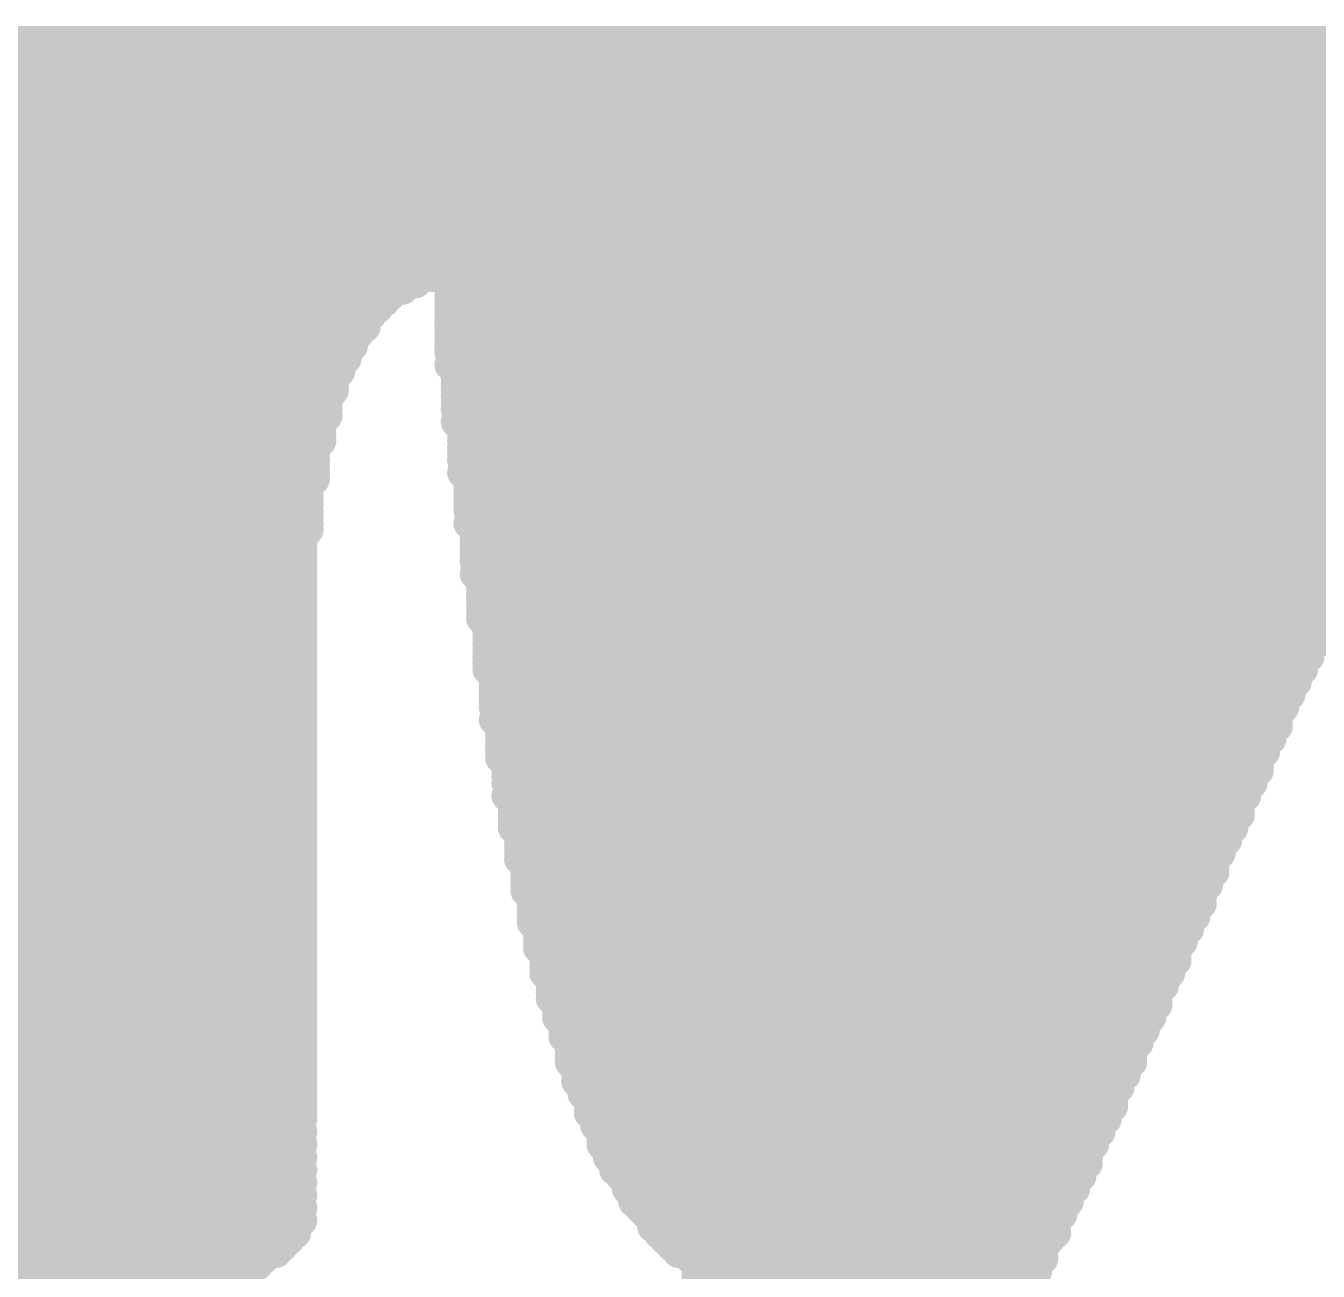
# Model space of a CAD drawing. Extents: x 0 to 127, y 0 to 167.
# Drawn here: x 48.859 to 50.932, y 105.095 to 107.091 of the extents above; entities that cross this region are included whole.
import ezdxf

# ---------------------------------------------------------------- set-up
doc = ezdxf.new("R2010")
doc.units = 0
doc.layers.add('2D_LINE_126', color=222, linetype='CONTINUOUS')

# ---------------------------------------------------------------- blocks, each defined once
blk = doc.blocks.new('SMOOTH_0$0508')
at = {"const_width": 0.0254}
blk.add_lwpolyline([(-0.0127, 0, 1), (0.0127, 0, 1)], format="xyb", close=True, dxfattribs=at)
blk = doc.blocks.new('DRAWING_3017')
at = {"layer": '2D_LINE_126', "const_width": 0.0508}
for points in [[(-1.64592, 14.35608), (8.5598, 14.35608)], [(-1.64592, 14.34592), (8.5598, 14.34592)], [(-1.64592, 14.33576), (8.5598, 14.33576)], [(-1.64592, 14.3256), (8.5598, 14.3256)], [(-1.64592, 14.31544), (8.5598, 14.31544)], [(-1.64592, 14.30528), (8.5598, 14.30528)], [(-1.64592, 14.29512), (8.5598, 14.29512)], [(-1.64592, 14.28496), (8.5598, 14.28496)], [(-1.64592, 14.2748), (8.5598, 14.2748)], [(-1.64592, 14.26464), (8.5598, 14.26464)], [(-1.64592, 14.25448), (8.5598, 14.25448)], [(-1.64592, 14.24432), (8.5598, 14.24432)], [(-1.64592, 14.23416), (8.5598, 14.23416)], [(-1.64592, 14.224), (8.5598, 14.224)], [(-1.64592, 14.21384), (8.5598, 14.21384)], [(-1.64592, 14.20368), (8.5598, 14.20368)], [(-1.64592, 14.19352), (8.5598, 14.19352)], [(-1.64592, 14.18336), (8.5598, 14.18336)], [(-1.64592, 14.1732), (8.5598, 14.1732)], [(-1.64592, 14.16304), (8.5598, 14.16304)], [(-1.64592, 14.15288), (8.5598, 14.15288)], [(-1.64592, 14.14272), (8.5598, 14.14272)], [(-1.64592, 14.13256), (8.5598, 14.13256)], [(-1.64592, 14.1224), (8.5598, 14.1224)], [(-1.64592, 14.11224), (8.5598, 14.11224)], [(-1.64592, 14.10208), (8.5598, 14.10208)], [(-1.64592, 14.09192), (8.5598, 14.09192)], [(-1.64592, 14.08176), (8.5598, 14.08176)], [(-1.64592, 14.0716), (8.5598, 14.0716)], [(-1.64592, 14.06144), (8.5598, 14.06144)], [(-1.64592, 14.05128), (8.5598, 14.05128)], [(-1.64592, 14.04112), (8.5598, 14.04112)], [(-1.64592, 14.03096), (8.5598, 14.03096)], [(-1.64592, 14.0208), (8.5598, 14.0208)], [(-1.64592, 14.01064), (8.5598, 14.01064)], [(-1.64592, 14.00048), (8.5598, 14.00048)], [(-1.64592, 13.99032), (8.5598, 13.99032)], [(-1.64592, 13.98016), (8.5598, 13.98016)], [(-1.64592, 13.97), (3.51028, 13.97)], [(3.56616, 13.97), (8.5598, 13.97)], [(-1.64592, 13.95984), (3.48996, 13.95984)], [(-1.64592, 13.94968), (3.46964, 13.94968)], [(3.56616, 13.95984), (8.5598, 13.95984)], [(3.56616, 13.94968), (8.5598, 13.94968)], [(-1.64592, 13.93952), (3.45948, 13.93952)], [(-1.64592, 13.92936), (3.44932, 13.92936)], [(3.56616, 13.93952), (8.5598, 13.93952)], [(3.56616, 13.92936), (8.5598, 13.92936)], [(-1.64592, 13.9192), (3.43916, 13.9192)], [(-1.64592, 13.90904), (3.429, 13.90904)], [(3.56616, 13.9192), (8.5598, 13.9192)], [(3.56616, 13.90904), (8.5598, 13.90904)], [(-1.64592, 13.89888), (3.429, 13.89888)], [(-1.64592, 13.88872), (3.41884, 13.88872)], [(3.56616, 13.89888), (8.5598, 13.89888)], [(3.56616, 13.88872), (8.5598, 13.88872)], [(-1.64592, 13.87856), (3.40868, 13.87856)], [(-1.64592, 13.8684), (3.40868, 13.8684)], [(3.56616, 13.87856), (8.5598, 13.87856)], [(3.56616, 13.8684), (8.5598, 13.8684)], [(-1.64592, 13.85824), (3.39852, 13.85824)], [(-1.64592, 13.84808), (3.39852, 13.84808)], [(3.56616, 13.85824), (8.5598, 13.85824)], [(3.57632, 13.84808), (8.5598, 13.84808)], [(-1.64592, 13.83792), (3.38836, 13.83792)], [(-1.64592, 13.82776), (3.38836, 13.82776)], [(3.56616, 13.83792), (8.5598, 13.83792)], [(3.57632, 13.82776), (8.5598, 13.82776)], [(-1.64592, 13.8176), (3.3782, 13.8176)], [(-1.64592, 13.80744), (3.3782, 13.80744)], [(3.57632, 13.8176), (8.5598, 13.8176)], [(3.57632, 13.80744), (8.5598, 13.80744)], [(-1.64592, 13.79728), (3.3782, 13.79728)], [(1.8288, 13.78712), (3.36804, 13.78712)], [(3.57632, 13.79728), (8.5598, 13.79728)], [(3.57632, 13.78712), (8.5598, 13.78712)], [(1.83896, 13.77696), (3.36804, 13.77696)], [(1.84912, 13.7668), (3.36804, 13.7668)], [(3.57632, 13.77696), (8.5598, 13.77696)], [(3.57632, 13.7668), (8.5598, 13.7668)], [(1.85928, 13.75664), (3.36804, 13.75664)], [(1.85928, 13.74648), (3.35788, 13.74648)], [(3.57632, 13.74648), (8.5598, 13.74648)], [(3.58648, 13.75664), (8.5598, 13.75664)], [(1.86944, 13.73632), (3.35788, 13.73632)], [(1.8796, 13.72616), (3.35788, 13.72616)], [(3.58648, 13.73632), (8.5598, 13.73632)], [(3.58648, 13.72616), (8.5598, 13.72616)], [(1.8796, 13.716), (3.35788, 13.716)], [(1.88976, 13.70584), (3.34772, 13.70584)], [(1.89992, 13.69568), (3.34772, 13.69568)], [(3.58648, 13.716), (8.5598, 13.716)], [(3.58648, 13.70584), (8.5598, 13.70584)], [(3.58648, 13.69568), (8.5598, 13.69568)], [(1.89992, 13.68552), (3.34772, 13.68552)], [(1.91008, 13.67536), (3.34772, 13.67536)], [(3.58648, 13.68552), (8.5598, 13.68552)], [(3.59664, 13.67536), (8.5598, 13.67536)], [(1.91008, 13.6652), (3.34772, 13.6652)], [(1.92024, 13.65504), (3.34772, 13.65504)], [(3.58648, 13.6652), (8.5598, 13.6652)], [(3.59664, 13.65504), (8.5598, 13.65504)], [(1.9304, 13.64488), (3.33756, 13.64488)], [(1.9304, 13.63472), (3.33756, 13.63472)], [(3.59664, 13.64488), (5.12572, 13.64488)], [(3.59664, 13.63472), (5.1054, 13.63472)], [(1.94056, 13.62456), (3.33756, 13.62456)], [(1.94056, 13.6144), (3.33756, 13.6144)], [(3.59664, 13.62456), (5.09524, 13.62456)], [(3.59664, 13.6144), (5.08508, 13.6144)], [(1.95072, 13.60424), (3.33756, 13.60424)], [(1.96088, 13.59408), (3.33756, 13.59408)], [(3.59664, 13.60424), (5.07492, 13.60424)], [(3.6068, 13.59408), (5.06476, 13.59408)], [(1.96088, 13.58392), (3.33756, 13.58392)], [(1.97104, 13.57376), (3.33756, 13.57376)], [(3.59664, 13.58392), (5.06476, 13.58392)], [(3.6068, 13.57376), (5.0546, 13.57376)], [(1.97104, 13.5636), (3.3274, 13.5636)], [(1.9812, 13.55344), (3.3274, 13.55344)], [(3.6068, 13.5636), (5.04444, 13.5636)], [(3.6068, 13.55344), (5.04444, 13.55344)], [(1.9812, 13.54328), (3.3274, 13.54328)], [(1.99136, 13.53312), (3.3274, 13.53312)], [(3.6068, 13.54328), (5.03428, 13.54328)], [(3.6068, 13.53312), (5.02412, 13.53312)], [(2.00152, 13.52296), (3.3274, 13.52296)], [(2.00152, 13.5128), (3.3274, 13.5128)], [(3.6068, 13.52296), (5.02412, 13.52296)], [(3.61696, 13.5128), (5.01396, 13.5128)], [(2.01168, 13.50264), (3.3274, 13.50264)], [(2.01168, 13.49248), (3.3274, 13.49248)], [(3.6068, 13.50264), (5.01396, 13.50264)], [(3.61696, 13.49248), (5.0038, 13.49248)], [(2.02184, 13.48232), (3.3274, 13.48232)], [(2.02184, 13.47216), (3.3274, 13.47216)], [(3.61696, 13.48232), (4.99364, 13.48232)], [(3.61696, 13.47216), (4.99364, 13.47216)], [(2.032, 13.462), (3.3274, 13.462)], [(2.04216, 13.45184), (3.3274, 13.45184)], [(3.61696, 13.462), (4.98348, 13.462)], [(3.61696, 13.45184), (4.98348, 13.45184)], [(2.04216, 13.44168), (3.3274, 13.44168)], [(2.05232, 13.43152), (3.3274, 13.43152)], [(3.61696, 13.44168), (4.97332, 13.44168)], [(3.61696, 13.43152), (4.97332, 13.43152)], [(2.05232, 13.42136), (3.3274, 13.42136)], [(2.06248, 13.4112), (3.3274, 13.4112)], [(3.62712, 13.42136), (4.96316, 13.42136)], [(3.62712, 13.4112), (4.96316, 13.4112)], [(2.07264, 13.40104), (3.3274, 13.40104)], [(2.07264, 13.39088), (3.3274, 13.39088)], [(3.62712, 13.40104), (4.953, 13.40104)], [(3.62712, 13.39088), (4.953, 13.39088)], [(2.0828, 13.38072), (3.3274, 13.38072)], [(2.0828, 13.37056), (3.3274, 13.37056)], [(3.62712, 13.38072), (4.94284, 13.38072)], [(3.62712, 13.37056), (4.94284, 13.37056)], [(2.09296, 13.3604), (3.3274, 13.3604)], [(2.09296, 13.35024), (3.3274, 13.35024)], [(3.62712, 13.3604), (4.93268, 13.3604)], [(3.62712, 13.35024), (4.93268, 13.35024)], [(2.10312, 13.34008), (3.3274, 13.34008)], [(2.10312, 13.32992), (3.3274, 13.32992)], [(3.63728, 13.34008), (4.92252, 13.34008)], [(3.63728, 13.32992), (4.92252, 13.32992)], [(2.11328, 13.31976), (3.3274, 13.31976)], [(2.12344, 13.3096), (3.3274, 13.3096)], [(3.63728, 13.31976), (4.91236, 13.31976)], [(3.63728, 13.3096), (4.91236, 13.3096)], [(2.12344, 13.29944), (3.3274, 13.29944)], [(2.1336, 13.28928), (3.3274, 13.28928)], [(3.63728, 13.29944), (4.9022, 13.29944)], [(3.63728, 13.28928), (4.9022, 13.28928)], [(2.1336, 13.27912), (3.3274, 13.27912)], [(2.14376, 13.26896), (3.3274, 13.26896)], [(3.63728, 13.26896), (4.89204, 13.26896)], [(3.64744, 13.27912), (4.89204, 13.27912)], [(2.14376, 13.2588), (3.3274, 13.2588)], [(2.15392, 13.24864), (3.3274, 13.24864)], [(3.64744, 13.2588), (4.89204, 13.2588)], [(3.64744, 13.24864), (4.88188, 13.24864)], [(2.16408, 13.23848), (3.3274, 13.23848)], [(2.16408, 13.22832), (3.3274, 13.22832)], [(3.64744, 13.23848), (4.88188, 13.23848)], [(3.64744, 13.22832), (4.87172, 13.22832)], [(2.17424, 13.21816), (3.3274, 13.21816)], [(2.17424, 13.208), (3.3274, 13.208)], [(3.64744, 13.21816), (4.87172, 13.21816)], [(3.64744, 13.208), (4.86156, 13.208)], [(2.1844, 13.19784), (3.3274, 13.19784)], [(2.1844, 13.18768), (3.3274, 13.18768)], [(2.19456, 13.17752), (3.3274, 13.17752)], [(3.6576, 13.19784), (4.86156, 13.19784)], [(3.6576, 13.18768), (4.86156, 13.18768)], [(3.6576, 13.17752), (4.8514, 13.17752)], [(2.20472, 13.16736), (3.3274, 13.16736)], [(2.20472, 13.1572), (3.3274, 13.1572)], [(3.6576, 13.16736), (4.8514, 13.16736)], [(3.66776, 13.1572), (4.84124, 13.1572)], [(2.21488, 13.14704), (3.3274, 13.14704)], [(2.21488, 13.13688), (3.3274, 13.13688)], [(3.6576, 13.14704), (4.84124, 13.14704)], [(3.66776, 13.13688), (4.83108, 13.13688)], [(2.22504, 13.12672), (3.3274, 13.12672)], [(2.22504, 13.11656), (3.3274, 13.11656)], [(3.66776, 13.12672), (4.83108, 13.12672)], [(3.66776, 13.11656), (4.83108, 13.11656)], [(2.2352, 13.1064), (3.3274, 13.1064)], [(2.24536, 13.09624), (3.3274, 13.09624)], [(3.66776, 13.1064), (4.82092, 13.1064)], [(3.66776, 13.09624), (4.82092, 13.09624)], [(2.24536, 13.08608), (3.3274, 13.08608)], [(2.25552, 13.07592), (3.3274, 13.07592)], [(3.67792, 13.08608), (4.81076, 13.08608)], [(3.67792, 13.07592), (4.81076, 13.07592)], [(2.25552, 13.06576), (3.3274, 13.06576)], [(2.26568, 13.0556), (3.3274, 13.0556)], [(3.67792, 13.06576), (4.8006, 13.06576)], [(3.67792, 13.0556), (4.8006, 13.0556)], [(2.27584, 13.04544), (3.3274, 13.04544)], [(2.27584, 13.03528), (3.3274, 13.03528)], [(3.67792, 13.04544), (4.79044, 13.04544)], [(3.68808, 13.03528), (4.79044, 13.03528)], [(2.286, 13.02512), (3.3274, 13.02512)], [(2.29616, 13.01496), (3.3274, 13.01496)], [(3.68808, 13.02512), (4.79044, 13.02512)], [(3.68808, 13.01496), (4.78028, 13.01496)], [(2.29616, 13.0048), (3.3274, 13.0048)], [(2.30632, 12.99464), (3.3274, 12.99464)], [(3.68808, 13.0048), (4.78028, 13.0048)], [(3.68808, 12.99464), (4.77012, 12.99464)], [(2.30632, 12.98448), (3.3274, 12.98448)], [(2.31648, 12.97432), (3.3274, 12.97432)], [(3.69824, 12.98448), (4.77012, 12.98448)], [(3.69824, 12.97432), (4.77012, 12.97432)], [(2.32664, 12.96416), (3.3274, 12.96416)], [(2.32664, 12.954), (3.3274, 12.954)], [(3.69824, 12.96416), (4.75996, 12.96416)], [(3.69824, 12.954), (4.75996, 12.954)], [(2.3368, 12.94384), (3.3274, 12.94384)], [(2.34696, 12.93368), (3.3274, 12.93368)], [(3.69824, 12.94384), (4.7498, 12.94384)], [(3.7084, 12.93368), (4.7498, 12.93368)], [(2.34696, 12.92352), (3.3274, 12.92352)], [(2.35712, 12.91336), (3.3274, 12.91336)], [(3.7084, 12.92352), (4.73964, 12.92352)], [(3.7084, 12.91336), (4.73964, 12.91336)], [(2.36728, 12.9032), (3.3274, 12.9032)], [(2.36728, 12.89304), (3.3274, 12.89304)], [(3.7084, 12.9032), (4.72948, 12.9032)], [(3.71856, 12.89304), (4.72948, 12.89304)], [(2.37744, 12.88288), (3.3274, 12.88288)], [(2.3876, 12.87272), (3.3274, 12.87272)], [(3.71856, 12.88288), (4.72948, 12.88288)], [(3.71856, 12.87272), (4.71932, 12.87272)], [(2.3876, 12.86256), (3.3274, 12.86256)], [(2.39776, 12.8524), (3.3274, 12.8524)], [(3.71856, 12.86256), (4.71932, 12.86256)], [(3.72872, 12.8524), (4.70916, 12.8524)], [(2.40792, 12.84224), (3.3274, 12.84224)], [(2.41808, 12.83208), (3.3274, 12.83208)], [(3.72872, 12.84224), (4.70916, 12.84224)], [(3.72872, 12.83208), (4.699, 12.83208)], [(2.41808, 12.82192), (3.3274, 12.82192)], [(2.42824, 12.81176), (3.3274, 12.81176)], [(3.72872, 12.82192), (4.699, 12.82192)], [(3.73888, 12.81176), (4.699, 12.81176)], [(2.4384, 12.8016), (3.3274, 12.8016)], [(2.44856, 12.79144), (3.3274, 12.79144)], [(3.73888, 12.8016), (4.68884, 12.8016)], [(3.73888, 12.79144), (4.68884, 12.79144)], [(2.44856, 12.78128), (3.3274, 12.78128)], [(2.45872, 12.77112), (3.3274, 12.77112)], [(3.74904, 12.78128), (4.67868, 12.78128)], [(3.74904, 12.77112), (4.67868, 12.77112)], [(2.46888, 12.76096), (3.3274, 12.76096)], [(2.47904, 12.7508), (3.3274, 12.7508)], [(3.74904, 12.76096), (4.66852, 12.76096)], [(3.7592, 12.7508), (4.66852, 12.7508)], [(2.47904, 12.74064), (3.3274, 12.74064)], [(2.4892, 12.73048), (3.3274, 12.73048)], [(3.7592, 12.74064), (4.65836, 12.74064)], [(3.7592, 12.73048), (4.65836, 12.73048)], [(2.49936, 12.72032), (3.3274, 12.72032)], [(2.50952, 12.71016), (3.3274, 12.71016)], [(3.7592, 12.72032), (4.65836, 12.72032)], [(3.76936, 12.71016), (4.6482, 12.71016)], [(2.50952, 12.7), (3.3274, 12.7)], [(2.51968, 12.68984), (3.3274, 12.68984)], [(3.76936, 12.7), (4.6482, 12.7)], [(3.76936, 12.68984), (4.63804, 12.68984)], [(2.52984, 12.67968), (3.3274, 12.67968)], [(2.54, 12.66952), (3.3274, 12.66952)], [(2.55016, 12.65936), (3.3274, 12.65936)], [(3.77952, 12.67968), (4.63804, 12.67968)], [(3.77952, 12.66952), (4.62788, 12.66952)], [(3.78968, 12.65936), (4.62788, 12.65936)], [(2.56032, 12.6492), (3.3274, 12.6492)], [(2.56032, 12.63904), (3.3274, 12.63904)], [(3.78968, 12.6492), (4.62788, 12.6492)], [(3.78968, 12.63904), (4.61772, 12.63904)], [(2.57048, 12.62888), (3.3274, 12.62888)], [(2.58064, 12.61872), (3.31724, 12.61872)], [(3.79984, 12.62888), (4.61772, 12.62888)], [(3.79984, 12.61872), (4.60756, 12.61872)], [(2.5908, 12.60856), (3.3274, 12.60856)], [(2.60096, 12.5984), (3.31724, 12.5984)], [(3.81, 12.60856), (4.60756, 12.60856)], [(3.81, 12.5984), (4.5974, 12.5984)], [(2.61112, 12.58824), (3.3274, 12.58824)], [(2.62128, 12.57808), (3.31724, 12.57808)], [(3.81, 12.58824), (4.5974, 12.58824)], [(3.82016, 12.57808), (4.58724, 12.57808)], [(2.63144, 12.56792), (3.3274, 12.56792)], [(2.6416, 12.55776), (3.31724, 12.55776)], [(3.82016, 12.56792), (4.58724, 12.56792)], [(3.83032, 12.55776), (4.58724, 12.55776)], [(2.65176, 12.5476), (3.3274, 12.5476)], [(2.66192, 12.53744), (3.31724, 12.53744)], [(3.83032, 12.5476), (4.57708, 12.5476)], [(3.84048, 12.53744), (4.57708, 12.53744)], [(2.67208, 12.52728), (3.3274, 12.52728)], [(2.68224, 12.51712), (3.31724, 12.51712)], [(3.85064, 12.52728), (4.56692, 12.52728)], [(3.85064, 12.51712), (4.56692, 12.51712)], [(2.6924, 12.50696), (3.3274, 12.50696)], [(2.70256, 12.4968), (3.31724, 12.4968)], [(3.8608, 12.50696), (4.55676, 12.50696)], [(3.8608, 12.4968), (4.55676, 12.4968)], [(2.71272, 12.48664), (3.3274, 12.48664)], [(2.72288, 12.47648), (3.31724, 12.47648)], [(3.87096, 12.48664), (4.5466, 12.48664)], [(3.88112, 12.47648), (4.5466, 12.47648)], [(2.73304, 12.46632), (3.3274, 12.46632)], [(2.7432, 12.45616), (3.31724, 12.45616)], [(3.89128, 12.46632), (4.53644, 12.46632)], [(3.89128, 12.45616), (4.53644, 12.45616)], [(2.75336, 12.446), (3.31724, 12.446)], [(2.76352, 12.43584), (3.30708, 12.43584)], [(3.90144, 12.446), (4.53644, 12.446)], [(3.9116, 12.43584), (4.52628, 12.43584)], [(2.78384, 12.42568), (3.29692, 12.42568)], [(2.794, 12.41552), (3.28676, 12.41552)], [(3.92176, 12.42568), (4.51612, 12.42568)], [(3.93192, 12.41552), (4.51612, 12.41552)], [(2.80416, 12.40536), (3.26644, 12.40536)], [(2.81432, 12.3952), (3.25628, 12.3952)], [(3.95224, 12.40536), (4.51612, 12.40536)], [(3.9624, 12.3952), (4.50596, 12.3952)], [(2.83464, 12.38504), (3.23596, 12.38504)], [(2.8448, 12.37488), (3.2258, 12.37488)], [(3.9624, 12.38504), (4.50596, 12.38504)], [(3.9624, 12.37488), (4.4958, 12.37488)], [(2.85496, 12.36472), (3.21564, 12.36472)], [(3.9624, 12.36472), (4.48564, 12.36472)]]:
    blk.add_lwpolyline(points, dxfattribs=at)
at = {"layer": '2D_LINE_126'}
for p in [(3.51028, 13.97), (3.56616, 13.97), (3.46964, 13.94968), (3.48996, 13.95984), (3.56616, 13.95984), (3.56616, 13.94968), (3.44932, 13.92936), (3.45948, 13.93952), (3.56616, 13.93952), (3.56616, 13.92936), (3.429, 13.90904), (3.43916, 13.9192), (3.56616, 13.9192), (3.56616, 13.90904), (3.41884, 13.88872), (3.429, 13.89888), (3.56616, 13.89888), (3.56616, 13.88872), (3.40868, 13.87856), (3.40868, 13.8684), (3.56616, 13.87856), (3.56616, 13.8684), (3.39852, 13.85824), (3.39852, 13.84808), (3.56616, 13.85824), (3.57632, 13.84808), (3.38836, 13.83792), (3.38836, 13.82776), (3.56616, 13.83792), (3.57632, 13.82776), (3.3782, 13.8176), (3.3782, 13.80744), (3.57632, 13.8176), (3.57632, 13.80744), (3.36804, 13.78712), (3.3782, 13.79728), (3.57632, 13.79728), (3.57632, 13.78712), (3.36804, 13.77696), (3.36804, 13.7668), (3.57632, 13.77696), (3.57632, 13.7668), (3.35788, 13.74648), (3.36804, 13.75664), (3.57632, 13.74648), (3.58648, 13.75664), (3.35788, 13.73632), (3.35788, 13.72616), (3.58648, 13.73632), (3.58648, 13.72616), (3.34772, 13.70584), (3.34772, 13.69568), (3.35788, 13.716), (3.58648, 13.716), (3.58648, 13.70584), (3.58648, 13.69568), (3.34772, 13.68552), (3.34772, 13.67536), (3.58648, 13.68552), (3.59664, 13.67536), (3.34772, 13.6652), (3.34772, 13.65504), (3.58648, 13.6652), (3.59664, 13.65504), (3.33756, 13.64488), (3.33756, 13.63472), (3.59664, 13.64488), (3.59664, 13.63472), (3.33756, 13.62456), (3.33756, 13.6144), (3.59664, 13.62456), (3.59664, 13.6144), (3.33756, 13.60424), (3.33756, 13.59408), (3.59664, 13.60424), (3.6068, 13.59408), (3.33756, 13.58392), (3.33756, 13.57376), (3.59664, 13.58392), (3.6068, 13.57376), (3.3274, 13.5636), (3.3274, 13.55344), (3.6068, 13.5636), (3.6068, 13.55344), (3.3274, 13.54328), (3.3274, 13.53312), (3.6068, 13.54328), (3.6068, 13.53312), (3.3274, 13.52296), (3.3274, 13.5128), (3.6068, 13.52296), (3.61696, 13.5128), (3.3274, 13.50264), (3.3274, 13.49248), (3.6068, 13.50264), (3.61696, 13.49248), (3.3274, 13.48232), (3.3274, 13.47216), (3.61696, 13.48232), (3.61696, 13.47216), (3.3274, 13.462), (3.3274, 13.45184), (3.61696, 13.462), (3.61696, 13.45184), (4.98348, 13.462), (4.98348, 13.45184), (3.3274, 13.44168), (3.3274, 13.43152), (3.61696, 13.44168), (3.61696, 13.43152), (4.97332, 13.44168), (4.97332, 13.43152), (3.3274, 13.42136), (3.3274, 13.4112), (3.62712, 13.42136), (3.62712, 13.4112), (4.96316, 13.42136), (4.96316, 13.4112), (3.3274, 13.40104), (3.3274, 13.39088), (3.62712, 13.40104), (3.62712, 13.39088), (4.953, 13.40104), (4.953, 13.39088), (3.3274, 13.38072), (3.3274, 13.37056), (3.62712, 13.38072), (3.62712, 13.37056), (4.94284, 13.38072), (4.94284, 13.37056), (3.3274, 13.3604), (3.3274, 13.35024), (3.62712, 13.3604), (3.62712, 13.35024), (4.93268, 13.3604), (4.93268, 13.35024), (3.3274, 13.34008), (3.3274, 13.32992), (3.63728, 13.34008), (3.63728, 13.32992), (4.92252, 13.34008), (4.92252, 13.32992), (3.3274, 13.31976), (3.3274, 13.3096), (3.63728, 13.31976), (3.63728, 13.3096), (4.91236, 13.31976), (4.91236, 13.3096), (3.3274, 13.29944), (3.3274, 13.28928), (3.63728, 13.29944), (3.63728, 13.28928), (4.9022, 13.29944), (4.9022, 13.28928), (3.3274, 13.27912), (3.3274, 13.26896), (3.63728, 13.26896), (3.64744, 13.27912), (4.89204, 13.27912), (4.89204, 13.26896), (3.3274, 13.2588), (3.3274, 13.24864), (3.64744, 13.2588), (3.64744, 13.24864), (4.88188, 13.24864), (4.89204, 13.2588), (3.3274, 13.23848), (3.3274, 13.22832), (3.64744, 13.23848), (3.64744, 13.22832), (4.87172, 13.22832), (4.88188, 13.23848), (3.3274, 13.21816), (3.3274, 13.208), (3.64744, 13.21816), (3.64744, 13.208), (4.86156, 13.208), (4.87172, 13.21816), (3.3274, 13.19784), (3.3274, 13.18768), (3.3274, 13.17752), (3.6576, 13.19784), (3.6576, 13.18768), (3.6576, 13.17752), (4.8514, 13.17752), (4.86156, 13.19784), (4.86156, 13.18768), (3.3274, 13.16736), (3.3274, 13.1572), (3.6576, 13.16736), (3.66776, 13.1572), (4.84124, 13.1572), (4.8514, 13.16736), (3.3274, 13.14704), (3.3274, 13.13688), (3.6576, 13.14704), (3.66776, 13.13688), (4.83108, 13.13688), (4.84124, 13.14704), (3.3274, 13.12672), (3.3274, 13.11656), (3.66776, 13.12672), (3.66776, 13.11656), (4.83108, 13.12672), (4.83108, 13.11656), (3.3274, 13.1064), (3.3274, 13.09624), (3.66776, 13.1064), (3.66776, 13.09624), (4.82092, 13.1064), (4.82092, 13.09624), (3.3274, 13.08608), (3.3274, 13.07592), (3.67792, 13.08608), (3.67792, 13.07592), (4.81076, 13.08608), (4.81076, 13.07592), (3.3274, 13.06576), (3.3274, 13.0556), (3.67792, 13.06576), (3.67792, 13.0556), (4.8006, 13.06576), (4.8006, 13.0556), (3.3274, 13.04544), (3.3274, 13.03528), (3.67792, 13.04544), (3.68808, 13.03528), (4.79044, 13.04544), (4.79044, 13.03528), (3.3274, 13.02512), (3.3274, 13.01496), (3.68808, 13.02512), (3.68808, 13.01496), (4.78028, 13.01496), (4.79044, 13.02512), (3.3274, 13.0048), (3.3274, 12.99464), (3.68808, 13.0048), (3.68808, 12.99464), (4.77012, 12.99464), (4.78028, 13.0048), (3.3274, 12.98448), (3.3274, 12.97432), (3.69824, 12.98448), (3.69824, 12.97432), (4.77012, 12.98448), (4.77012, 12.97432), (3.3274, 12.96416), (3.3274, 12.954), (3.69824, 12.96416), (3.69824, 12.954), (4.75996, 12.96416), (4.75996, 12.954), (3.3274, 12.94384), (3.3274, 12.93368), (3.69824, 12.94384), (3.7084, 12.93368), (4.7498, 12.94384), (4.7498, 12.93368), (3.3274, 12.92352), (3.3274, 12.91336), (3.7084, 12.92352), (3.7084, 12.91336), (4.73964, 12.92352), (4.73964, 12.91336), (3.3274, 12.9032), (3.3274, 12.89304), (3.7084, 12.9032), (3.71856, 12.89304), (4.72948, 12.9032), (4.72948, 12.89304), (3.3274, 12.88288), (3.3274, 12.87272), (3.71856, 12.88288), (3.71856, 12.87272), (4.71932, 12.87272), (4.72948, 12.88288), (3.3274, 12.86256), (3.3274, 12.8524), (3.71856, 12.86256), (3.72872, 12.8524), (4.70916, 12.8524), (4.71932, 12.86256), (3.3274, 12.84224), (3.3274, 12.83208), (3.72872, 12.84224), (3.72872, 12.83208), (4.699, 12.83208), (4.70916, 12.84224), (3.3274, 12.82192), (3.3274, 12.81176), (3.72872, 12.82192), (3.73888, 12.81176), (4.699, 12.82192), (4.699, 12.81176), (3.3274, 12.8016), (3.3274, 12.79144), (3.73888, 12.8016), (3.73888, 12.79144), (4.68884, 12.8016), (4.68884, 12.79144), (3.3274, 12.78128), (3.3274, 12.77112), (3.74904, 12.78128), (3.74904, 12.77112), (4.67868, 12.78128), (4.67868, 12.77112), (3.3274, 12.76096), (3.3274, 12.7508), (3.74904, 12.76096), (3.7592, 12.7508), (4.66852, 12.76096), (4.66852, 12.7508), (3.3274, 12.74064), (3.3274, 12.73048), (3.7592, 12.74064), (3.7592, 12.73048), (4.65836, 12.74064), (4.65836, 12.73048), (3.3274, 12.72032), (3.3274, 12.71016), (3.7592, 12.72032), (3.76936, 12.71016), (4.6482, 12.71016), (4.65836, 12.72032), (3.3274, 12.7), (3.3274, 12.68984), (3.76936, 12.7), (3.76936, 12.68984), (4.63804, 12.68984), (4.6482, 12.7), (3.3274, 12.67968), (3.3274, 12.66952), (3.3274, 12.65936), (3.77952, 12.67968), (3.77952, 12.66952), (3.78968, 12.65936), (4.62788, 12.66952), (4.62788, 12.65936), (4.63804, 12.67968), (3.3274, 12.6492), (3.3274, 12.63904), (3.78968, 12.6492), (3.78968, 12.63904), (4.61772, 12.63904), (4.62788, 12.6492), (3.31724, 12.61872), (3.3274, 12.62888), (3.79984, 12.62888), (3.79984, 12.61872), (4.60756, 12.61872), (4.61772, 12.62888), (3.31724, 12.5984), (3.3274, 12.60856), (3.81, 12.60856), (3.81, 12.5984), (4.5974, 12.5984), (4.60756, 12.60856), (3.31724, 12.57808), (3.3274, 12.58824), (3.81, 12.58824), (3.82016, 12.57808), (4.58724, 12.57808), (4.5974, 12.58824), (3.31724, 12.55776), (3.3274, 12.56792), (3.82016, 12.56792), (3.83032, 12.55776), (4.58724, 12.56792), (4.58724, 12.55776), (3.31724, 12.53744), (3.3274, 12.5476), (3.83032, 12.5476), (3.84048, 12.53744), (4.57708, 12.5476), (4.57708, 12.53744), (3.31724, 12.51712), (3.3274, 12.52728), (3.85064, 12.52728), (3.85064, 12.51712), (4.56692, 12.52728), (4.56692, 12.51712), (3.31724, 12.4968), (3.3274, 12.50696), (3.8608, 12.50696), (3.8608, 12.4968), (4.55676, 12.50696), (4.55676, 12.4968), (3.31724, 12.47648), (3.3274, 12.48664), (3.87096, 12.48664), (3.88112, 12.47648), (4.5466, 12.48664), (4.5466, 12.47648), (3.31724, 12.45616), (3.3274, 12.46632), (3.89128, 12.46632), (3.89128, 12.45616), (4.53644, 12.46632), (4.53644, 12.45616), (3.30708, 12.43584), (3.31724, 12.446), (3.90144, 12.446), (3.9116, 12.43584), (4.52628, 12.43584), (4.53644, 12.446), (3.28676, 12.41552), (3.29692, 12.42568), (3.92176, 12.42568), (3.93192, 12.41552), (4.51612, 12.42568), (4.51612, 12.41552), (3.25628, 12.3952), (3.26644, 12.40536), (3.95224, 12.40536), (3.9624, 12.3952), (4.50596, 12.3952), (4.51612, 12.40536), (3.2258, 12.37488), (3.23596, 12.38504), (3.9624, 12.38504), (3.9624, 12.37488), (4.4958, 12.37488), (4.50596, 12.38504), (3.21564, 12.36472), (3.9624, 12.36472), (4.48564, 12.36472)]:
    blk.add_blockref('SMOOTH_0$0508', p, dxfattribs=at)

msp = doc.modelspace()

# ---------------------------------------------------------------- block references
msp.add_blockref('DRAWING_3017', (45.974, 92.71))

doc.saveas('drawing.dxf')
